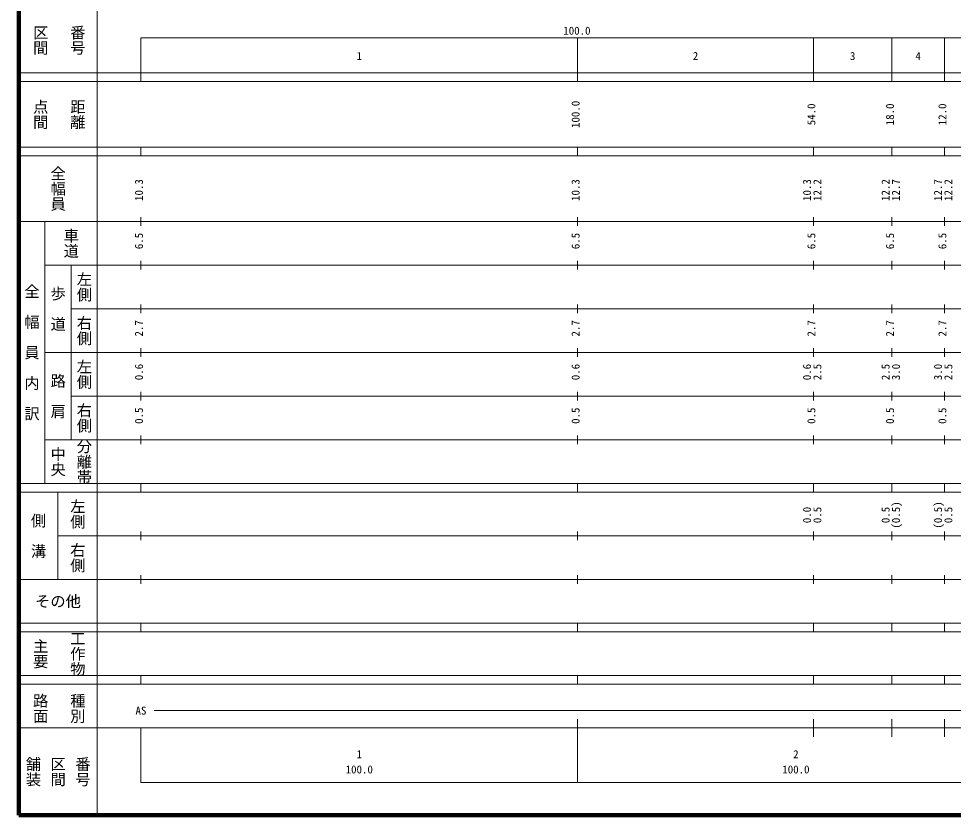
# Model space of a CAD drawing. Units: millimetres on the paper, enlarged 1000 times. Extents: x 40000 to 680000, y 20000 to 380000.
# Drawn here: x 40000 to 254045, y 20000 to 202409 of the extents above; entities that cross this region are included whole.
import ezdxf
from ezdxf.enums import TextEntityAlignment as Align

# ---------------------------------------------------------------- set-up
doc = ezdxf.new("R2010")
doc.units = ezdxf.units.MM
doc.header["$LTSCALE"] = 1000
doc.layers.add('M-TTL', color=2, linetype='Continuous', lineweight=140)
doc.layers.add('M-TTL-BAND', color=7, linetype='Continuous', lineweight=13)
doc.styles.add('@ＭＳ ゴシック', font='')
doc.styles.add('ＭＳ ゴシック', font='')
doc.styles.get('@ＭＳ ゴシック').set_extended_font_data('@MS Gothic')
doc.styles.get('ＭＳ ゴシック').set_extended_font_data('MS Gothic')

msp = doc.modelspace()

# ---------------------------------------------------------------- linework, layer by layer
at = {"layer": 'M-TTL'}
for p, q in [((40000, 380000), (40000, 20000)), ((40000, 20000), (680000, 20000))]:
    msp.add_line(p, q, dxfattribs=at)
at = {"layer": 'M-TTL-BAND'}
for p, q in [((58000, 370000), (58000, 20000)), ((68000, 198000), (579000, 198000)), ((68000, 198000), (68000, 188000)), ((168000, 188000), (168000, 198000)), ((222000, 188000), (222000, 198000)), ((240000, 188000), (240000, 198000)), ((252000, 188000), (252000, 198000)), ((40000, 190000), (579000, 190000)), ((40000, 188000), (579000, 188000)), ((40000, 173000), (579000, 173000)), ((68000, 171000), (68000, 173000)), ((168000, 171000), (168000, 173000)), ((222000, 171000), (222000, 173000)), ((240000, 171000), (240000, 173000)), ((252000, 171000), (252000, 173000)), ((40000, 171000), (579000, 171000)), ((68000, 155000), (68000, 157000)), ((168000, 155000), (168000, 157000)), ((222000, 155000), (222000, 157000)), ((240000, 155000), (240000, 157000)), ((252000, 155000), (252000, 157000)), ((40000, 156000), (579000, 156000)), ((46000, 96000), (46000, 156000)), ((46000, 146000), (579000, 146000)), ((52000, 146000), (52000, 106000)), ((68000, 145000), (68000, 147000)), ((168000, 145000), (168000, 147000)), ((222000, 145000), (222000, 147000)), ((240000, 145000), (240000, 147000)), ((252000, 145000), (252000, 147000)), ((68000, 135000), (68000, 137000)), ((168000, 135000), (168000, 137000)), ((222000, 135000), (222000, 137000)), ((240000, 135000), (240000, 137000)), ((252000, 135000), (252000, 137000)), ((52000, 136000), (579000, 136000)), ((68000, 125000), (68000, 127000)), ((168000, 125000), (168000, 127000)), ((222000, 125000), (222000, 127000)), ((240000, 125000), (240000, 127000)), ((252000, 125000), (252000, 127000)), ((46000, 126000), (579000, 126000)), ((52000, 116000), (579000, 116000)), ((68000, 115000), (68000, 117000)), ((168000, 115000), (168000, 117000)), ((222000, 115000), (222000, 117000)), ((240000, 115000), (240000, 117000)), ((252000, 115000), (252000, 117000)), ((46000, 106000), (579000, 106000)), ((68000, 105000), (68000, 107000)), ((168000, 105000), (168000, 107000)), ((222000, 105000), (222000, 107000)), ((240000, 105000), (240000, 107000)), ((252000, 105000), (252000, 107000)), ((40000, 96000), (579000, 96000)), ((68000, 94000), (68000, 96000)), ((168000, 94000), (168000, 96000)), ((222000, 94000), (222000, 96000)), ((240000, 94000), (240000, 96000)), ((252000, 94000), (252000, 96000)), ((40000, 94000), (579000, 94000)), ((49000, 94000), (49000, 74000)), ((49000, 84000), (579000, 84000)), ((68000, 83000), (68000, 85000)), ((168000, 83000), (168000, 85000)), ((222000, 83000), (222000, 85000)), ((240000, 83000), (240000, 85000)), ((252000, 83000), (252000, 85000)), ((68000, 73000), (68000, 75000)), ((168000, 73000), (168000, 75000)), ((222000, 73000), (222000, 75000)), ((240000, 73000), (240000, 75000)), ((252000, 73000), (252000, 75000)), ((40000, 74000), (579000, 74000)), ((40000, 64000), (579000, 64000)), ((68000, 62000), (68000, 64000)), ((168000, 62000), (168000, 64000)), ((222000, 62000), (222000, 64000)), ((240000, 62000), (240000, 64000)), ((252000, 62000), (252000, 64000)), ((40000, 62000), (579000, 62000)), ((40000, 52000), (579000, 52000)), ((68000, 50000), (68000, 52000)), ((168000, 50000), (168000, 52000)), ((222000, 50000), (222000, 52000)), ((240000, 50000), (240000, 52000)), ((252000, 50000), (252000, 52000)), ((40000, 50000), (579000, 50000)), ((71000, 44000), (565000, 44000)), ((168000, 27500), (168000, 42000)), ((222000, 38000), (222000, 42000)), ((240000, 38000), (240000, 42000)), ((252000, 38000), (252000, 42000)), ((40000, 40000), (579000, 40000)), ((68000, 40000), (68000, 27500)), ((68000, 27500), (579000, 27500))]:
    msp.add_line(p, q, dxfattribs=at)

# ---------------------------------------------------------------- texts
at = {"layer": 'M-TTL-BAND', "style": '@ＭＳ ゴシック'}
for s, p in [('区間', (45000, 197500)), ('番号', (53500, 197500)), ('点間', (45000, 180500)), ('距離', (53500, 180500)), ('全幅員', (49000, 163500)), ('車道', (52000, 151000)), ('左側', (55000, 141000)), ('全\u3000幅\u3000員\u3000内\u3000訳', (43000, 126000)), ('歩\u3000道', (49000, 136000)), ('右側', (55000, 131000)), ('左側', (55000, 121000)), ('路\u3000肩', (49000, 116000)), ('右側', (55000, 111000)), ('分離帯', (55000, 101000)), ('中央', (49000, 101000)), ('左側', (53500, 89000)), ('側\u3000溝', (44500, 84000)), ('右側', (53500, 79000)), ('主要', (45000, 57000)), ('工作物', (53500, 57000)), ('路面', (45000, 44500)), ('種別', (53500, 44500)), ('舗装', (43333, 30000)), ('区間', (49000, 30000)), ('番号', (54667, 30000))]:
    msp.add_text(s, height=2566, rotation=270, dxfattribs=at).set_placement(p, align=Align.MIDDLE_CENTER)
at = {"layer": 'M-TTL-BAND', "style": 'ＭＳ ゴシック'}
for s, p in [('100.0', (167844, 198195)), ('1', (118000, 192405)), ('2', (195000, 192405)), ('3', (231000, 192405)), ('4', (246000, 192405)), ('AS', (68000, 42500)), ('1', (118000, 32523)), ('2', (218000, 32523)), ('100.0', (118000, 29033)), ('100.0', (218000, 29033))]:
    msp.add_text(s, height=1833, dxfattribs=at).set_placement(p, align=Align.BOTTOM_CENTER)
for s, p in [('100.0', (169000, 180500)), ('54.0', (223000, 180500)), ('18.0', (241000, 180500)), ('12.0', (253000, 180500)), ('10.3', (69000, 163174)), ('10.3', (169000, 163174)), ('10.3', (222000, 163174)), ('12.2', (224370, 163174)), ('12.2', (240000, 163174)), ('12.7', (242370, 163174)), ('12.7', (252000, 163174)), ('12.2', (254370, 163174)), ('6.5', (69000, 151500)), ('6.5', (169000, 151500)), ('6.5', (223000, 151500)), ('6.5', (241000, 151500)), ('6.5', (253000, 151500)), ('2.7', (69000, 131500)), ('2.7', (169000, 131500)), ('2.7', (223000, 131500)), ('2.7', (241000, 131500)), ('2.7', (253000, 131500)), ('0.6', (69000, 121500)), ('0.6', (169000, 121500)), ('0.6', (222000, 121500)), ('2.5', (224370, 121500)), ('2.5', (240000, 121500)), ('3.0', (242370, 121500)), ('3.0', (252000, 121500)), ('2.5', (254370, 121500)), ('0.5', (69000, 111500)), ('0.5', (169000, 111500)), ('0.5', (223000, 111500)), ('0.5', (241000, 111500)), ('0.5', (253000, 111500)), ('0.0', (222000, 88764)), ('0.5', (224370, 88764)), ('0.5', (240000, 88764)), ('(0.5)', (242370, 88764)), ('(0.5)', (252000, 88764)), ('0.5', (254370, 88764))]:
    msp.add_text(s, height=1833, rotation=90, dxfattribs=at).set_placement(p, align=Align.BOTTOM_CENTER)
msp.add_text('その他', height=2566, dxfattribs=at).set_placement((49000, 69000), align=Align.MIDDLE_CENTER)

doc.saveas('drawing.dxf')
